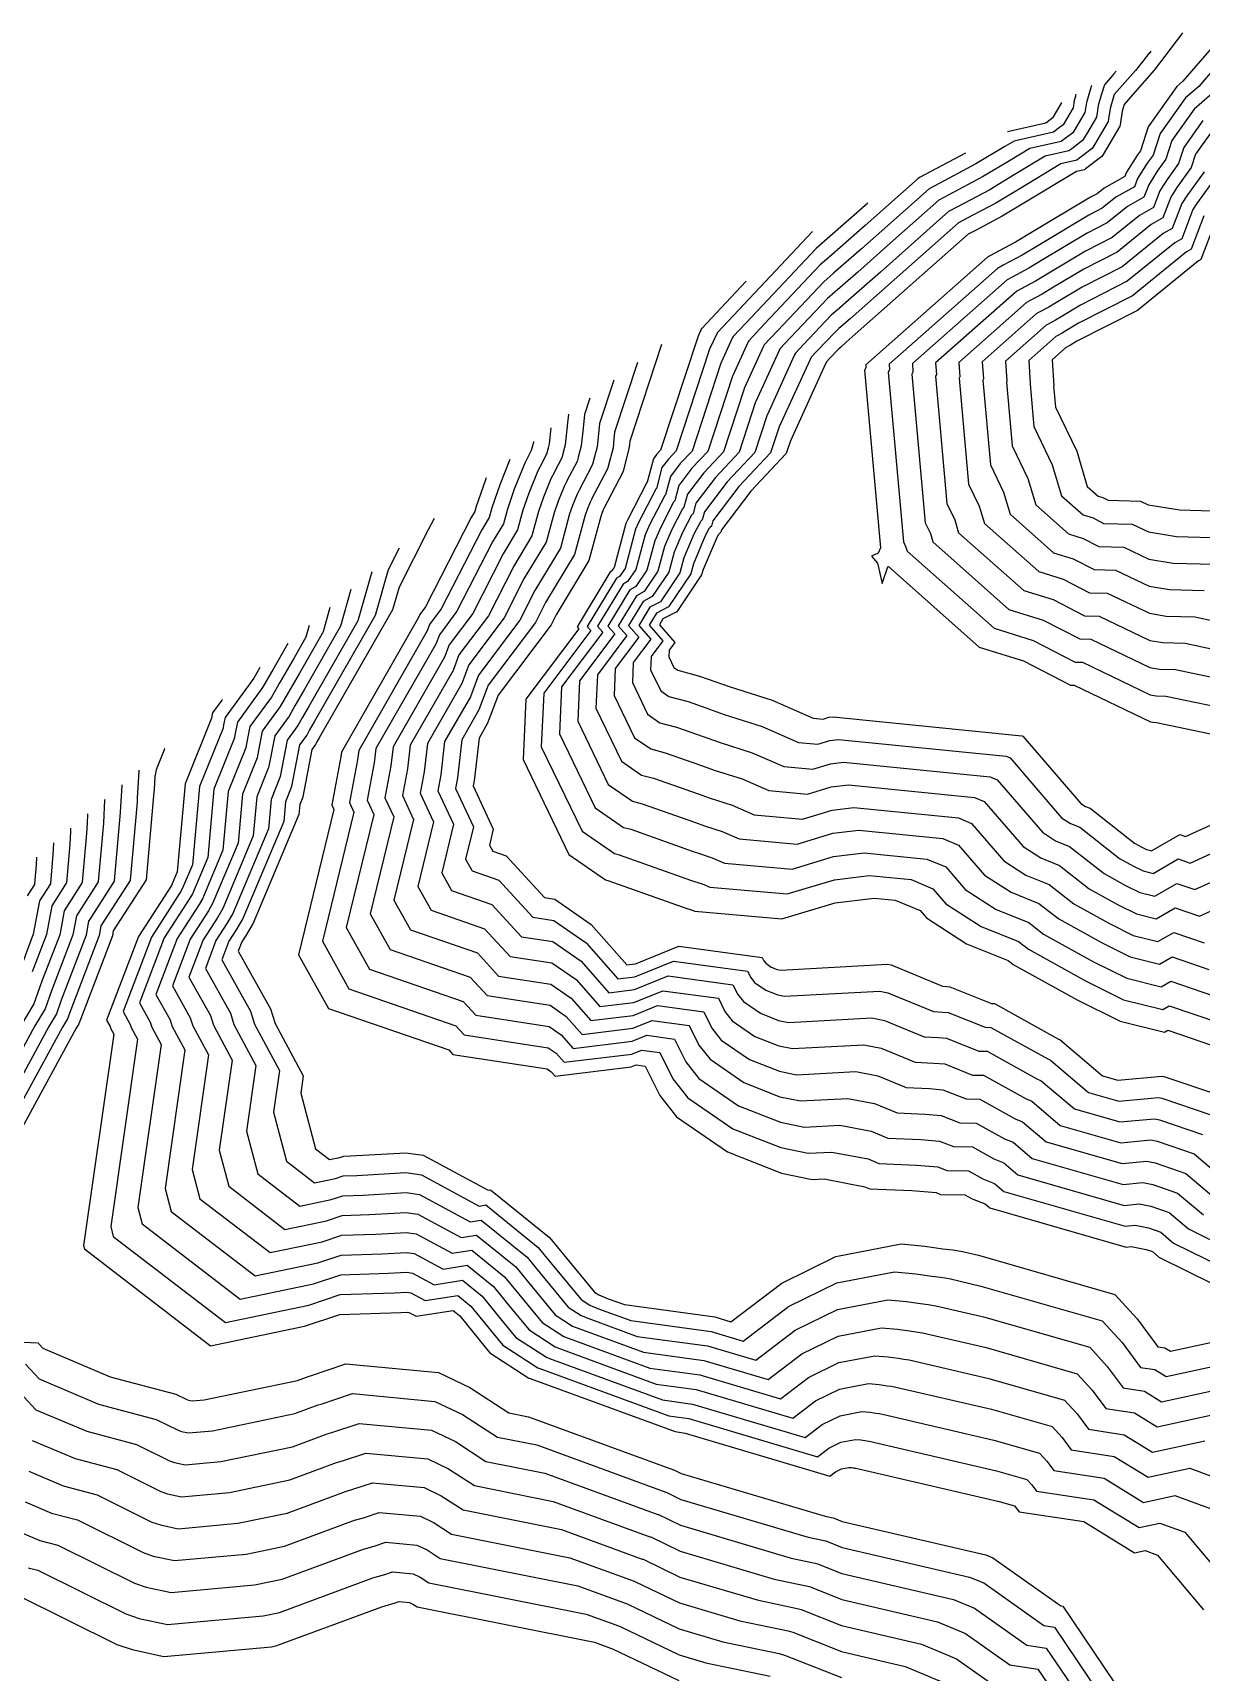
# Model space of a CAD drawing. Header units: millimetres. Extents: x 1157528 to 1158127, y 1280646 to 1281429.
# Drawn here: x 1157924.3 to 1157977.8, y 1281276.3 to 1281351.4 of the extents above; entities that cross this region are included whole.
import ezdxf

# ---------------------------------------------------------------- set-up
doc = ezdxf.new("R2010")
doc.units = ezdxf.units.MM
doc.layers.add('OCTUBRE', color=31, linetype='Continuous')

msp = doc.modelspace()

# ---------------------------------------------------------------- linework, layer by layer
at = {"layer": 'OCTUBRE', "flags": 128}
for points, elevation in [([(1157976.974, 1281351.364), (1157976.966, 1281351.354), (1157976.937, 1281351.316), (1157975.667, 1281349.659), (1157974.774, 1281348.639), (1157974.29, 1281348.086), (1157974.244, 1281347.928), (1157974.197, 1281347.769), (1157974.105, 1281347.149), (1157974.096, 1281347.085), (1157973.325, 1281345.788), (1157973.273, 1281345.701), (1157972.515, 1281345.126), (1157972.471, 1281345.093), (1157972.11, 1281345.011), (1157969.689, 1281343.557), (1157968.71, 1281342.97), (1157967.506, 1281342.328), (1157967.143, 1281342.134), (1157961.969, 1281337.553), (1157961.565, 1281337.195), (1157961.308, 1281336.971), (1157961.219, 1281336.892), (1157960.797, 1281336.445), (1157960.675, 1281336.315), (1157960.613, 1281336.204), (1157960.613, 1281336.203), (1157959.006, 1281332.681), (1157959.004, 1281332.676), (1157958.815, 1281332.1), (1157957.187, 1281330.374), (1157955.842, 1281328.605), (1157955.81, 1281328.486), (1157955.746, 1281328.418), (1157955.722, 1281328.393), (1157955.698, 1281328.368), (1157955.599, 1281328.177), (1157955.005, 1281326.783), (1157954.939, 1281326.539), (1157953.797, 1281324.849), (1157953.168, 1281324.516), (1157953.002, 1281324.24), (1157953.716, 1281323.44), (1157953.447, 1281323.081), (1157953.433, 1281322.773), (1157953.666, 1281322.29), (1157953.852, 1281322.162), (1157954.843, 1281321.9), (1157955.238, 1281321.76), (1157956.204, 1281321.42), (1157958.166, 1281320.794), (1157960.054, 1281319.968), (1157960.497, 1281319.93), (1157960.768, 1281320.011), (1157960.967, 1281320.036), (1157969.605, 1281319.164), (1157969.65, 1281319.146), (1157972.311, 1281316.061), (1157972.514, 1281315.929), (1157972.727, 1281315.844), (1157974.766, 1281314.243), (1157975.093, 1281314.062), (1157975.31, 1281313.954), (1157975.536, 1281313.899), (1157976.837, 1281314.643), (1157977.1, 1281314.553), (1157978.409, 1281315.142)], 270.5), ([(1157975.51, 1281350.521), (1157975.433, 1281350.42), (1157975.425, 1281350.41), (1157975.061, 1281349.935), (1157974.805, 1281349.642), (1157973.837, 1281348.536), (1157973.744, 1281348.219), (1157973.651, 1281347.902), (1157973.58, 1281347.426), (1157973.561, 1281347.294), (1157972.944, 1281346.258), (1157972.829, 1281346.064), (1157972.204, 1281345.589), (1157972.116, 1281345.523), (1157971.395, 1281345.36), (1157969.474, 1281344.207), (1157968.406, 1281343.566), (1157967.093, 1281342.866), (1157966.697, 1281342.654), (1157962.546, 1281338.979), (1157961.738, 1281338.264), (1157961.226, 1281337.815), (1157961.047, 1281337.659), (1157960.202, 1281336.763), (1157959.958, 1281336.504), (1157959.903, 1281336.405), (1157959.903, 1281336.405), (1157958.478, 1281333.279), (1157958.473, 1281333.27), (1157958.096, 1281332.118), (1157956.649, 1281330.583), (1157955.453, 1281329.011), (1157955.39, 1281328.773), (1157955.333, 1281328.713), (1157955.311, 1281328.69), (1157955.29, 1281328.668), (1157955.091, 1281328.285), (1157954.563, 1281327.047), (1157954.437, 1281326.58), (1157953.423, 1281325.078), (1157952.864, 1281324.782), (1157952.531, 1281324.23), (1157953.166, 1281323.518), (1157952.626, 1281322.801), (1157952.599, 1281322.186), (1157953.066, 1281321.219), (1157953.436, 1281320.962), (1157954.318, 1281320.73), (1157955.123, 1281320.445), (1157955.976, 1281320.145), (1157957.709, 1281319.591), (1157959.376, 1281318.863), (1157960.262, 1281318.785), (1157960.804, 1281318.949), (1157961.202, 1281318.998), (1157968.88, 1281318.223), (1157969.062, 1281318.148), (1157971.427, 1281315.405), (1157971.833, 1281315.142), (1157972.259, 1281314.972), (1157974.072, 1281313.549), (1157974.724, 1281313.187), (1157975.16, 1281312.971), (1157975.612, 1281312.86), (1157976.768, 1281313.522), (1157977.315, 1281313.335), (1157978.479, 1281313.858)], 271), ([(1157978.467, 1281350.878), (1157976.979, 1281349.144), (1157976.707, 1281348.906), (1157975.39, 1281347.058), (1157975.031, 1281345.952), (1157974.899, 1281345.769), (1157974.4, 1281344.977), (1157974.328, 1281344.786), (1157973.367, 1281344.246), (1157973.056, 1281343.993), (1157972.748, 1281343.837), (1157970.118, 1281342.258), (1157969.317, 1281341.778), (1157968.333, 1281341.252), (1157968.036, 1281341.094), (1157962.457, 1281336.155), (1157962.466, 1281336.023), (1157962.404, 1281335.911), (1157963.132, 1281327.78), (1157963.018, 1281327.531), (1157962.723, 1281327.396), (1157962.995, 1281327.075), (1157963.2, 1281326.135), (1157963.461, 1281326.903), (1157963.492, 1281326.911), (1157967.655, 1281323.225), (1157969.673, 1281322.597), (1157971.831, 1281321.48), (1157971.996, 1281321.476), (1157975.499, 1281319.802), (1157975.598, 1281319.785), (1157975.766, 1281319.78), (1157979.422, 1281319.008)], 269.5), ([(1157979.027, 1281350.452), (1157977.705, 1281348.911), (1157977.104, 1281348.387), (1157975.933, 1281346.744), (1157975.615, 1281345.761), (1157975.35, 1281345.396), (1157974.907, 1281344.691), (1157974.761, 1281344.31), (1157973.907, 1281343.83), (1157973.286, 1281343.325), (1157972.671, 1281343.012), (1157970.333, 1281341.609), (1157969.621, 1281341.182), (1157968.746, 1281340.714), (1157968.482, 1281340.574), (1157963.523, 1281336.183), (1157963.541, 1281335.92), (1157963.486, 1281335.821), (1157964.182, 1281328.043), (1157964.296, 1281327.806), (1157964.353, 1281327.616), (1157968.335, 1281324.09), (1157970.129, 1281323.532), (1157972.047, 1281322.539), (1157972.376, 1281322.531), (1157975.486, 1281321.045), (1157975.753, 1281321.001), (1157976.204, 1281320.986), (1157979.445, 1281320.302)], 269), ([(1157973.929, 1281349.61), (1157973.803, 1281349.466), (1157973.751, 1281349.406), (1157973.383, 1281348.986), (1157973.244, 1281348.511), (1157973.104, 1281348.035), (1157973.055, 1281347.704), (1157973.025, 1281347.503), (1157972.564, 1281346.727), (1157972.385, 1281346.426), (1157971.893, 1281346.053), (1157971.762, 1281345.954), (1157970.679, 1281345.709), (1157969.259, 1281344.857), (1157968.103, 1281344.162), (1157966.68, 1281343.403), (1157966.251, 1281343.175), (1157963.124, 1281340.406), (1157961.912, 1281339.333), (1157961.143, 1281338.66), (1157960.874, 1281338.425), (1157959.608, 1281337.082), (1157959.242, 1281336.693), (1157959.194, 1281336.607), (1157959.194, 1281336.606), (1157957.949, 1281333.877), (1157957.943, 1281333.863), (1157957.376, 1281332.135), (1157956.11, 1281330.793), (1157955.063, 1281329.416), (1157954.969, 1281329.059), (1157954.92, 1281329.007), (1157954.901, 1281328.987), (1157954.882, 1281328.968), (1157954.584, 1281328.394), (1157954.122, 1281327.31), (1157953.936, 1281326.622), (1157953.048, 1281325.307), (1157952.559, 1281325.049), (1157952.059, 1281324.219), (1157952.615, 1281323.597), (1157951.806, 1281322.521), (1157951.765, 1281321.598), (1157952.465, 1281320.147), (1157953.021, 1281319.763), (1157953.792, 1281319.559), (1157955.007, 1281319.13), (1157955.747, 1281318.869), (1157957.251, 1281318.389), (1157958.698, 1281317.757), (1157960.027, 1281317.64), (1157960.841, 1281317.886), (1157961.436, 1281317.96), (1157968.155, 1281317.282), (1157968.474, 1281317.149), (1157970.543, 1281314.75), (1157971.152, 1281314.355), (1157971.791, 1281314.1), (1157973.377, 1281312.855), (1157974.356, 1281312.313), (1157975.009, 1281311.988), (1157975.688, 1281311.822), (1157976.699, 1281312.401), (1157977.53, 1281312.117), (1157978.548, 1281312.575)], 271.5), ([(1157972.083, 1281348.546), (1157972.066, 1281348.489), (1157972.054, 1281348.448), (1157972.011, 1281348.302), (1157972.005, 1281348.258), (1157971.955, 1281347.922), (1157971.803, 1281347.666), (1157971.497, 1281347.152), (1157971.271, 1281346.98), (1157971.052, 1281346.815), (1157969.248, 1281346.407), (1157968.83, 1281346.156), (1157967.495, 1281345.355), (1157965.854, 1281344.479), (1157965.359, 1281344.215), (1157964.279, 1281343.259), (1157962.259, 1281341.471), (1157960.978, 1281340.35), (1157960.53, 1281339.958), (1157958.42, 1281337.719), (1157957.809, 1281337.071), (1157957.775, 1281337.01), (1157957.775, 1281337.009), (1157956.892, 1281335.073), (1157956.881, 1281335.049), (1157955.937, 1281332.17), (1157955.033, 1281331.211), (1157954.285, 1281330.228), (1157954.128, 1281329.633), (1157954.093, 1281329.596), (1157954.079, 1281329.582), (1157954.066, 1281329.567), (1157953.569, 1281328.611), (1157953.239, 1281327.837), (1157952.933, 1281326.705), (1157952.299, 1281325.766), (1157951.95, 1281325.581), (1157951.117, 1281324.199), (1157951.514, 1281323.755), (1157950.165, 1281321.961), (1157950.097, 1281320.423), (1157951.264, 1281318.005), (1157952.19, 1281317.364), (1157952.74, 1281317.219), (1157954.775, 1281316.501), (1157955.29, 1281316.319), (1157956.336, 1281315.985), (1157957.342, 1281315.545), (1157959.556, 1281315.352), (1157960.913, 1281315.761), (1157961.906, 1281315.884), (1157966.705, 1281315.4), (1157967.297, 1281315.153), (1157968.775, 1281313.44), (1157969.79, 1281312.782), (1157970.854, 1281312.356), (1157971.988, 1281311.467), (1157973.619, 1281310.563), (1157974.708, 1281310.021), (1157975.839, 1281309.745), (1157976.561, 1281310.159), (1157977.96, 1281309.682)], 272.5), ([(1157972.788, 1281348.952), (1157972.744, 1281348.802), (1157972.558, 1281348.168), (1157972.53, 1281347.981), (1157972.49, 1281347.713), (1157972.183, 1281347.197), (1157971.941, 1281346.789), (1157971.582, 1281346.517), (1157971.407, 1281346.384), (1157969.963, 1281346.058), (1157969.044, 1281345.506), (1157967.799, 1281344.759), (1157966.267, 1281343.941), (1157965.805, 1281343.695), (1157963.702, 1281341.833), (1157962.086, 1281340.402), (1157961.06, 1281339.505), (1157960.702, 1281339.192), (1157959.014, 1281337.4), (1157958.525, 1281336.882), (1157958.484, 1281336.808), (1157958.484, 1281336.808), (1157957.42, 1281334.475), (1157957.412, 1281334.456), (1157956.657, 1281332.153), (1157955.571, 1281331.002), (1157954.674, 1281329.822), (1157954.549, 1281329.346), (1157954.506, 1281329.301), (1157954.49, 1281329.284), (1157954.474, 1281329.268), (1157954.076, 1281328.502), (1157953.68, 1281327.574), (1157953.435, 1281326.663), (1157952.674, 1281325.537), (1157952.255, 1281325.315), (1157951.588, 1281324.209), (1157952.065, 1281323.676), (1157950.985, 1281322.241), (1157950.931, 1281321.01), (1157951.865, 1281319.076), (1157952.605, 1281318.564), (1157953.266, 1281318.389), (1157954.891, 1281317.815), (1157955.519, 1281317.594), (1157956.793, 1281317.187), (1157958.02, 1281316.651), (1157959.792, 1281316.496), (1157960.877, 1281316.823), (1157961.671, 1281316.922), (1157967.43, 1281316.341), (1157967.885, 1281316.151), (1157969.659, 1281314.095), (1157970.471, 1281313.568), (1157971.323, 1281313.228), (1157972.682, 1281312.161), (1157973.987, 1281311.438), (1157974.859, 1281311.004), (1157975.763, 1281310.784), (1157976.63, 1281311.28), (1157977.745, 1281310.899), (1157978.618, 1281311.292)], 272), ([(1157978.43, 1281348.678), (1157977.501, 1281347.867), (1157976.477, 1281346.43), (1157976.198, 1281345.57), (1157975.801, 1281345.022), (1157975.413, 1281344.406), (1157975.195, 1281343.834), (1157974.448, 1281343.414), (1157973.516, 1281342.656), (1157972.593, 1281342.187), (1157970.548, 1281340.959), (1157969.925, 1281340.585), (1157969.159, 1281340.177), (1157968.928, 1281340.053), (1157964.589, 1281336.212), (1157964.616, 1281335.817), (1157964.568, 1281335.73), (1157965.177, 1281328.924), (1157965.413, 1281328.434), (1157965.53, 1281328.041), (1157969.015, 1281324.955), (1157970.584, 1281324.467), (1157972.263, 1281323.598), (1157972.757, 1281323.586), (1157975.473, 1281322.288), (1157975.908, 1281322.216), (1157976.643, 1281322.193), (1157979.468, 1281321.597)], 268.5), ([(1157968.944, 1281346.849), (1157970.697, 1281347.245), (1157970.96, 1281347.444), (1157971.054, 1281347.515), (1157971.411, 1281348.117), (1157971.419, 1281348.131), (1157971.425, 1281348.167)], 273), ([(1157977.898, 1281347.348), (1157977.02, 1281346.116), (1157976.782, 1281345.379), (1157976.252, 1281344.649), (1157975.92, 1281344.12), (1157975.629, 1281343.358), (1157974.988, 1281342.998), (1157973.746, 1281341.988), (1157972.516, 1281341.362), (1157970.762, 1281340.31), (1157970.229, 1281339.989), (1157969.572, 1281339.639), (1157969.374, 1281339.533), (1157965.655, 1281336.24), (1157965.691, 1281335.714), (1157965.65, 1281335.64), (1157966.172, 1281329.806), (1157966.53, 1281329.061), (1157966.708, 1281328.465), (1157969.695, 1281325.82), (1157971.04, 1281325.402), (1157972.479, 1281324.657), (1157973.138, 1281324.642), (1157975.46, 1281323.531), (1157976.063, 1281323.432), (1157977.081, 1281323.399), (1157979.491, 1281322.891)], 268), ([(1157978.296, 1281346.829), (1157977.564, 1281345.802), (1157977.365, 1281345.188), (1157976.703, 1281344.275), (1157976.426, 1281343.835), (1157976.062, 1281342.882), (1157975.529, 1281342.582), (1157973.975, 1281341.319), (1157972.438, 1281340.537), (1157970.977, 1281339.66), (1157970.532, 1281339.393), (1157969.985, 1281339.101), (1157969.82, 1281339.013), (1157966.721, 1281336.269), (1157966.766, 1281335.611), (1157966.732, 1281335.549), (1157967.167, 1281330.688), (1157967.647, 1281329.689), (1157967.886, 1281328.889), (1157970.375, 1281326.685), (1157971.496, 1281326.336), (1157972.695, 1281325.715), (1157973.519, 1281325.697), (1157975.448, 1281324.775), (1157976.218, 1281324.647), (1157977.519, 1281324.606), (1157979.514, 1281324.185)], 267.5), ([(1157967.016, 1281345.858), (1157965.441, 1281345.017), (1157964.913, 1281344.735), (1157964.857, 1281344.686), (1157962.433, 1281342.54), (1157960.895, 1281341.194), (1157960.358, 1281340.724), (1157957.825, 1281338.037), (1157957.093, 1281337.26), (1157957.066, 1281337.211), (1157957.065, 1281337.21), (1157956.363, 1281335.671), (1157956.35, 1281335.643), (1157955.217, 1281332.187), (1157954.494, 1281331.42), (1157953.896, 1281330.634), (1157953.707, 1281329.92), (1157953.679, 1281329.89), (1157953.668, 1281329.879), (1157953.657, 1281329.867), (1157953.062, 1281328.72), (1157952.798, 1281328.1), (1157952.432, 1281326.746), (1157951.925, 1281325.995), (1157951.645, 1281325.847), (1157950.646, 1281324.189), (1157950.963, 1281323.833), (1157949.345, 1281321.681), (1157949.263, 1281319.835), (1157950.663, 1281316.934), (1157951.774, 1281316.165), (1157952.215, 1281316.049), (1157954.66, 1281315.186), (1157955.062, 1281315.044), (1157955.878, 1281314.783), (1157956.664, 1281314.44), (1157959.321, 1281314.207), (1157960.949, 1281314.698), (1157962.141, 1281314.847), (1157965.98, 1281314.459), (1157966.709, 1281314.155), (1157967.892, 1281312.784), (1157969.11, 1281311.995), (1157970.386, 1281311.484), (1157971.293, 1281310.772), (1157973.251, 1281309.688), (1157974.558, 1281309.038), (1157975.914, 1281308.707), (1157976.492, 1281309.038), (1157978.174, 1281308.464)], 273), ([(1157977.948, 1281344.996), (1157977.154, 1281343.902), (1157976.932, 1281343.55), (1157976.496, 1281342.406), (1157976.069, 1281342.166), (1157974.205, 1281340.651), (1157972.361, 1281339.712), (1157971.192, 1281339.01), (1157970.836, 1281338.797), (1157970.398, 1281338.563), (1157970.266, 1281338.493), (1157967.787, 1281336.298), (1157967.842, 1281335.508), (1157967.814, 1281335.458), (1157968.162, 1281331.569), (1157968.764, 1281330.316), (1157969.064, 1281329.313), (1157971.055, 1281327.55), (1157971.952, 1281327.271), (1157972.911, 1281326.774), (1157973.899, 1281326.752), (1157975.435, 1281326.018), (1157976.373, 1281325.863), (1157977.958, 1281325.812)], 267), ([(1157978.532, 1281344.805), (1157977.605, 1281343.529), (1157977.439, 1281343.264), (1157976.93, 1281341.93), (1157976.61, 1281341.75), (1157974.435, 1281339.982), (1157972.283, 1281338.887), (1157971.407, 1281338.361), (1157971.14, 1281338.201), (1157970.812, 1281338.025), (1157970.713, 1281337.973), (1157968.853, 1281336.326), (1157968.917, 1281335.405), (1157968.896, 1281335.368), (1157969.157, 1281332.451), (1157969.881, 1281330.944), (1157970.242, 1281329.737), (1157971.735, 1281328.415), (1157972.408, 1281328.206), (1157973.127, 1281327.833), (1157974.28, 1281327.807), (1157975.422, 1281327.261), (1157976.528, 1281327.078), (1157978.396, 1281327.019)], 266.5), ([(1157962.556, 1281343.564), (1157960.812, 1281342.039), (1157960.186, 1281341.491), (1157957.231, 1281338.356), (1157956.376, 1281337.449), (1157956.356, 1281337.413), (1157956.356, 1281337.412), (1157955.835, 1281336.269), (1157955.819, 1281336.236), (1157954.498, 1281332.205), (1157953.955, 1281331.629), (1157953.507, 1281331.04), (1157953.287, 1281330.207), (1157953.265, 1281330.184), (1157953.257, 1281330.176), (1157953.249, 1281330.167), (1157952.554, 1281328.828), (1157952.356, 1281328.364), (1157951.931, 1281326.788), (1157951.55, 1281326.224), (1157951.341, 1281326.113), (1157950.175, 1281324.179), (1157950.413, 1281323.912), (1157948.524, 1281321.401), (1157948.429, 1281319.248), (1157950.063, 1281315.863), (1157951.359, 1281314.966), (1157951.689, 1281314.879), (1157954.544, 1281313.871), (1157954.833, 1281313.769), (1157955.42, 1281313.581), (1157955.986, 1281313.334), (1157959.086, 1281313.062), (1157960.985, 1281313.635), (1157962.376, 1281313.809), (1157965.255, 1281313.518), (1157966.121, 1281313.157), (1157967.008, 1281312.129), (1157968.429, 1281311.208), (1157969.918, 1281310.612), (1157970.598, 1281310.078), (1157972.882, 1281308.813), (1157974.407, 1281308.055), (1157975.989, 1281307.669), (1157976.423, 1281307.917), (1157978.389, 1281307.246)], 273.5), ([(1157960.013, 1281342.257), (1157956.637, 1281338.675), (1157955.66, 1281337.638), (1157955.647, 1281337.614), (1157955.646, 1281337.613), (1157955.306, 1281336.867), (1157955.289, 1281336.829), (1157953.778, 1281332.222), (1157953.416, 1281331.839), (1157953.117, 1281331.445), (1157952.866, 1281330.493), (1157952.852, 1281330.478), (1157952.847, 1281330.473), (1157952.841, 1281330.467), (1157952.047, 1281328.937), (1157951.915, 1281328.627), (1157951.43, 1281326.829), (1157951.176, 1281326.454), (1157951.036, 1281326.38), (1157949.703, 1281324.168), (1157949.862, 1281323.991), (1157947.704, 1281321.121), (1157947.595, 1281318.66), (1157949.462, 1281314.791), (1157950.943, 1281313.767), (1157951.163, 1281313.708), (1157954.428, 1281312.556), (1157954.604, 1281312.493), (1157954.963, 1281312.379), (1157955.307, 1281312.228), (1157958.851, 1281311.918), (1157961.022, 1281312.572), (1157962.61, 1281312.771), (1157964.53, 1281312.577), (1157965.532, 1281312.159), (1157966.124, 1281311.474), (1157967.748, 1281310.421), (1157969.45, 1281309.74), (1157969.903, 1281309.384), (1157972.514, 1281307.939), (1157974.256, 1281307.072), (1157976.065, 1281306.631), (1157976.354, 1281306.796), (1157978.604, 1281306.028)], 274), ([(1157977.945, 1281342.979), (1157977.364, 1281341.454), (1157977.15, 1281341.334), (1157974.665, 1281339.314), (1157972.206, 1281338.062), (1157971.621, 1281337.711), (1157971.444, 1281337.604), (1157971.225, 1281337.488), (1157971.159, 1281337.452), (1157969.919, 1281336.355), (1157969.992, 1281335.302), (1157969.978, 1281335.277), (1157970.152, 1281333.333), (1157970.998, 1281331.572), (1157971.419, 1281330.162), (1157972.415, 1281329.28), (1157972.863, 1281329.141), (1157973.343, 1281328.892), (1157974.661, 1281328.862), (1157975.409, 1281328.505), (1157976.683, 1281328.294), (1157978.835, 1281328.225)], 266), ([(1157978.452, 1281342.693), (1157977.797, 1281340.978), (1157977.691, 1281340.918), (1157974.895, 1281338.645), (1157972.129, 1281337.237), (1157971.836, 1281337.062), (1157971.747, 1281337.008), (1157971.638, 1281336.95), (1157971.605, 1281336.932), (1157970.985, 1281336.383), (1157971.067, 1281335.199), (1157971.06, 1281335.187), (1157971.147, 1281334.214), (1157972.115, 1281332.199), (1157972.597, 1281330.586), (1157973.095, 1281330.145), (1157973.319, 1281330.075), (1157973.559, 1281329.951), (1157975.041, 1281329.917), (1157975.396, 1281329.748), (1157976.838, 1281329.509), (1157979.273, 1281329.432)], 265.5), ([(1157956.98, 1281339.988), (1157956.043, 1281338.993), (1157954.943, 1281337.827), (1157954.937, 1281337.816), (1157954.937, 1281337.815), (1157954.777, 1281337.465), (1157954.758, 1281337.423), (1157953.059, 1281332.24), (1157952.878, 1281332.048), (1157952.728, 1281331.851), (1157952.446, 1281330.78), (1157952.438, 1281330.773), (1157952.436, 1281330.77), (1157952.433, 1281330.767), (1157951.539, 1281329.045), (1157951.473, 1281328.891), (1157950.928, 1281326.871), (1157950.801, 1281326.683), (1157950.732, 1281326.646), (1157949.232, 1281324.158), (1157949.312, 1281324.069), (1157946.883, 1281320.841), (1157946.761, 1281318.072), (1157948.862, 1281313.72), (1157950.528, 1281312.567), (1157950.638, 1281312.538), (1157954.312, 1281311.241), (1157954.376, 1281311.218), (1157954.505, 1281311.177), (1157954.629, 1281311.123), (1157958.616, 1281310.773), (1157961.058, 1281311.51), (1157962.845, 1281311.733), (1157963.805, 1281311.636), (1157964.944, 1281311.161), (1157965.24, 1281310.818), (1157967.067, 1281309.634), (1157968.982, 1281308.868), (1157969.209, 1281308.69), (1157972.145, 1281307.064), (1157974.106, 1281306.089), (1157976.14, 1281305.592), (1157976.285, 1281305.675), (1157978.819, 1281304.81)], 274.5), ([(1157953.096, 1281337.083), (1157951.647, 1281332.661), (1157951.63, 1281332.505), (1157951.609, 1281332.304), (1157951.34, 1281331.281), (1157951.339, 1281331.279), (1157951.327, 1281331.233), (1157950.466, 1281329.575), (1157950.465, 1281329.572), (1157950.433, 1281329.511), (1157950.364, 1281329.341), (1157950.319, 1281329.211), (1157949.774, 1281327.193), (1157948.275, 1281324.705), (1157948.043, 1281324.251), (1157945.615, 1281321.023), (1157945.136, 1281319.746), (1157944.744, 1281319.062), (1157944.52, 1281317.108), (1157944.473, 1281316.864), (1157945.398, 1281314.887), (1157945.218, 1281314.147), (1157945.37, 1281313.874), (1157945.982, 1281313.664), (1157947.737, 1281311.751), (1157948.217, 1281311.677), (1157949.882, 1281310.524), (1157951.516, 1281308.672), (1157951.903, 1281308.72), (1157953.895, 1281309.523), (1157957.712, 1281309.007), (1157957.786, 1281308.857), (1157957.871, 1281308.748), (1157958.13, 1281308.571), (1157958.405, 1281308.463), (1157958.561, 1281308.43), (1157963.458, 1281308.696), (1157963.622, 1281308.665), (1157965.969, 1281307.688), (1157966.184, 1281307.679), (1157966.307, 1281307.668), (1157968.221, 1281306.903), (1157968.346, 1281306.901), (1157971.282, 1281305.275), (1157971.348, 1281305.248), (1157973.3, 1281303.585), (1157973.995, 1281303.386), (1157976.038, 1281303.578), (1157976.114, 1281303.563), (1157978.65, 1281302.697)], 275.5), ([(1157952.004, 1281336.265), (1157950.954, 1281333.065), (1157950.922, 1281332.754), (1157950.88, 1281332.35), (1157950.654, 1281331.496), (1157950.653, 1281331.492), (1157950.628, 1281331.398), (1157949.901, 1281329.996), (1157949.897, 1281329.99), (1157949.834, 1281329.868), (1157949.697, 1281329.529), (1157949.606, 1281329.267), (1157949.122, 1281327.473), (1157947.789, 1281325.262), (1157947.325, 1281324.354), (1157945.166, 1281321.484), (1157944.741, 1281320.35), (1157943.956, 1281318.98), (1157943.757, 1281317.244), (1157943.663, 1281316.756), (1157944.486, 1281314.999), (1157944.125, 1281313.52), (1157944.429, 1281312.973), (1157945.654, 1281312.552), (1157947.213, 1281310.853), (1157948.172, 1281310.706), (1157949.653, 1281309.681), (1157951.105, 1281308.034), (1157951.88, 1281308.129), (1157953.65, 1281308.844), (1157957.043, 1281308.385), (1157957.191, 1281308.085), (1157957.361, 1281307.868), (1157957.878, 1281307.512), (1157958.429, 1281307.296), (1157958.741, 1281307.232), (1157963.094, 1281307.468), (1157963.47, 1281307.395), (1157965.553, 1281306.529), (1157965.983, 1281306.511), (1157966.228, 1281306.49), (1157967.929, 1281305.81), (1157968.178, 1281305.806), (1157970.788, 1281304.361), (1157970.92, 1281304.307), (1157972.655, 1281302.829), (1157974.044, 1281302.431), (1157975.86, 1281302.601), (1157976.013, 1281302.571), (1157978.267, 1281301.802)], 276), ([(1157950.911, 1281335.448), (1157950.262, 1281333.469), (1157950.213, 1281333.002), (1157950.15, 1281332.397), (1157949.969, 1281331.71), (1157949.967, 1281331.704), (1157949.93, 1281331.564), (1157949.335, 1281330.418), (1157949.33, 1281330.408), (1157949.235, 1281330.225), (1157949.029, 1281329.716), (1157948.892, 1281329.323), (1157948.469, 1281327.754), (1157947.303, 1281325.819), (1157946.607, 1281324.457), (1157944.718, 1281321.946), (1157944.346, 1281320.954), (1157943.169, 1281318.899), (1157942.995, 1281317.379), (1157942.854, 1281316.648), (1157943.573, 1281315.11), (1157943.033, 1281312.892), (1157943.489, 1281312.072), (1157945.325, 1281311.441), (1157946.689, 1281309.955), (1157948.127, 1281309.734), (1157949.423, 1281308.837), (1157950.694, 1281307.397), (1157951.856, 1281307.539), (1157953.405, 1281308.164), (1157956.374, 1281307.762), (1157956.597, 1281307.314), (1157956.851, 1281306.987), (1157957.627, 1281306.454), (1157958.453, 1281306.13), (1157958.921, 1281306.033), (1157962.73, 1281306.24), (1157963.318, 1281306.126), (1157965.136, 1281305.37), (1157965.781, 1281305.342), (1157966.149, 1281305.311), (1157967.636, 1281304.717), (1157968.009, 1281304.711), (1157970.293, 1281303.446), (1157970.491, 1281303.366), (1157972.009, 1281302.072), (1157974.093, 1281301.476), (1157975.682, 1281301.625), (1157975.911, 1281301.58), (1157977.883, 1281300.906)], 276.5), ([(1157949.818, 1281334.63), (1157949.57, 1281333.873), (1157949.505, 1281333.251), (1157949.42, 1281332.444), (1157949.283, 1281331.924), (1157949.281, 1281331.916), (1157949.232, 1281331.73), (1157948.769, 1281330.839), (1157948.763, 1281330.827), (1157948.636, 1281330.582), (1157948.361, 1281329.903), (1157948.179, 1281329.38), (1157947.816, 1281328.035), (1157946.817, 1281326.376), (1157945.889, 1281324.56), (1157944.27, 1281322.408), (1157943.951, 1281321.557), (1157942.382, 1281318.818), (1157942.232, 1281317.515), (1157942.044, 1281316.54), (1157942.661, 1281315.222), (1157941.941, 1281312.265), (1157942.549, 1281311.171), (1157944.997, 1281310.329), (1157946.165, 1281309.057), (1157948.083, 1281308.762), (1157949.194, 1281307.994), (1157950.283, 1281306.759), (1157951.832, 1281306.949), (1157953.16, 1281307.484), (1157955.705, 1281307.14), (1157956.002, 1281306.542), (1157956.341, 1281306.107), (1157957.376, 1281305.395), (1157958.477, 1281304.963), (1157959.101, 1281304.834), (1157962.365, 1281305.012), (1157963.166, 1281304.857), (1157964.72, 1281304.21), (1157965.579, 1281304.174), (1157966.07, 1281304.133), (1157967.344, 1281303.623), (1157967.841, 1281303.616), (1157969.799, 1281302.532), (1157970.063, 1281302.425), (1157971.364, 1281301.316), (1157974.142, 1281300.521), (1157975.504, 1281300.649), (1157975.809, 1281300.588), (1157977.5, 1281300.011), (1157979.274, 1281298.506)], 277), ([(1157948.037, 1281333.268), (1157947.961, 1281332.537), (1157947.912, 1281332.353), (1157947.909, 1281332.341), (1157947.835, 1281332.061), (1157947.638, 1281331.681), (1157947.628, 1281331.663), (1157947.438, 1281331.296), (1157947.026, 1281330.278), (1157946.753, 1281329.493), (1157946.511, 1281328.596), (1157945.844, 1281327.491), (1157944.452, 1281324.766), (1157943.373, 1281323.331), (1157943.16, 1281322.764), (1157940.807, 1281318.655), (1157940.708, 1281317.787), (1157940.426, 1281316.325), (1157940.837, 1281315.446), (1157939.756, 1281311.009), (1157940.668, 1281309.369), (1157944.341, 1281308.106), (1157945.116, 1281307.261), (1157947.994, 1281306.819), (1157948.734, 1281306.306), (1157949.46, 1281305.483), (1157951.785, 1281305.768), (1157952.67, 1281306.125), (1157954.366, 1281305.896), (1157954.812, 1281304.998), (1157955.322, 1281304.345), (1157956.873, 1281303.278), (1157958.524, 1281302.631), (1157959.46, 1281302.437), (1157961.637, 1281302.555), (1157962.862, 1281302.318), (1157963.887, 1281301.892), (1157965.176, 1281301.838), (1157965.913, 1281301.776), (1157966.759, 1281301.437), (1157967.505, 1281301.427), (1157968.81, 1281300.704), (1157969.205, 1281300.543), (1157970.073, 1281299.804), (1157974.24, 1281298.611), (1157975.148, 1281298.696), (1157975.606, 1281298.606), (1157976.733, 1281298.221), (1157977.916, 1281297.217)], 278), ([(1157948.837, 1281333.888), (1157948.796, 1281333.499), (1157948.691, 1281332.491), (1157948.598, 1281332.139), (1157948.595, 1281332.128), (1157948.533, 1281331.896), (1157948.204, 1281331.26), (1157948.196, 1281331.245), (1157948.037, 1281330.939), (1157947.694, 1281330.09), (1157947.466, 1281329.437), (1157947.164, 1281328.316), (1157946.33, 1281326.934), (1157945.171, 1281324.663), (1157943.822, 1281322.87), (1157943.556, 1281322.16), (1157941.594, 1281318.737), (1157941.47, 1281317.651), (1157941.235, 1281316.433), (1157941.749, 1281315.334), (1157940.848, 1281311.637), (1157941.608, 1281310.27), (1157944.669, 1281309.218), (1157945.641, 1281308.159), (1157948.039, 1281307.79), (1157948.964, 1281307.15), (1157949.871, 1281306.121), (1157951.809, 1281306.359), (1157952.915, 1281306.805), (1157955.035, 1281306.518), (1157955.407, 1281305.77), (1157955.832, 1281305.226), (1157957.125, 1281304.337), (1157958.501, 1281303.797), (1157959.281, 1281303.636), (1157962.001, 1281303.783), (1157963.014, 1281303.588), (1157964.303, 1281303.051), (1157965.377, 1281303.006), (1157965.992, 1281302.954), (1157967.051, 1281302.53), (1157967.673, 1281302.522), (1157969.305, 1281301.618), (1157969.634, 1281301.484), (1157970.718, 1281300.56), (1157974.191, 1281299.566), (1157975.326, 1281299.673), (1157975.708, 1281299.597), (1157977.117, 1281299.116), (1157978.595, 1281297.861)], 277.5), ([(1157947.238, 1281332.649), (1157947.231, 1281332.584), (1157947.227, 1281332.568), (1157947.223, 1281332.553), (1157947.137, 1281332.227), (1157947.072, 1281332.103), (1157947.061, 1281332.081), (1157946.839, 1281331.653), (1157946.358, 1281330.465), (1157946.04, 1281329.549), (1157945.858, 1281328.877), (1157945.358, 1281328.048), (1157943.734, 1281324.869), (1157942.925, 1281323.793), (1157942.765, 1281323.367), (1157940.02, 1281318.574), (1157939.945, 1281317.923), (1157939.616, 1281316.217), (1157939.925, 1281315.558), (1157938.664, 1281310.382), (1157939.728, 1281308.468), (1157944.013, 1281306.995), (1157944.592, 1281306.363), (1157947.95, 1281305.847), (1157948.505, 1281305.463), (1157949.049, 1281304.845), (1157951.761, 1281305.178), (1157952.425, 1281305.446), (1157953.697, 1281305.274), (1157954.217, 1281304.226), (1157954.812, 1281303.465), (1157956.622, 1281302.22), (1157958.548, 1281301.464), (1157959.64, 1281301.238), (1157961.273, 1281301.327), (1157962.71, 1281301.049), (1157963.47, 1281300.733), (1157964.974, 1281300.67), (1157965.834, 1281300.597), (1157966.466, 1281300.344), (1157967.337, 1281300.332), (1157968.316, 1281299.79), (1157968.777, 1281299.602), (1157969.427, 1281299.048), (1157974.289, 1281297.656), (1157974.97, 1281297.72), (1157975.504, 1281297.614), (1157976.35, 1281297.326), (1157977.236, 1281296.573), (1157979.138, 1281295.636)], 278.5), ([(1157946.161, 1281331.814), (1157945.69, 1281330.652), (1157945.326, 1281329.606), (1157945.205, 1281329.158), (1157944.872, 1281328.605), (1157943.016, 1281324.972), (1157942.477, 1281324.255), (1157942.37, 1281323.971), (1157939.233, 1281318.493), (1157939.183, 1281318.058), (1157938.807, 1281316.109), (1157939.012, 1281315.669), (1157937.572, 1281309.754), (1157938.787, 1281307.567), (1157943.684, 1281305.883), (1157944.068, 1281305.465), (1157947.905, 1281304.875), (1157948.275, 1281304.619), (1157948.638, 1281304.208), (1157951.737, 1281304.588), (1157952.18, 1281304.766), (1157953.028, 1281304.651), (1157953.623, 1281303.455), (1157954.302, 1281302.584), (1157956.371, 1281301.162), (1157958.572, 1281300.298), (1157959.82, 1281300.039), (1157960.908, 1281300.099), (1157962.559, 1281299.78), (1157963.054, 1281299.574), (1157964.772, 1281299.501), (1157965.755, 1281299.418), (1157966.174, 1281299.251), (1157967.168, 1281299.237), (1157967.821, 1281298.875), (1157968.348, 1281298.661), (1157968.782, 1281298.291), (1157974.338, 1281296.701), (1157974.792, 1281296.744), (1157975.402, 1281296.623), (1157975.966, 1281296.43), (1157976.557, 1281295.929), (1157978.757, 1281294.845)], 279), ([(1157945.077, 1281330.975), (1157945.023, 1281330.84), (1157944.613, 1281329.663), (1157944.553, 1281329.438), (1157944.386, 1281329.162), (1157942.298, 1281325.075), (1157942.028, 1281324.716), (1157941.975, 1281324.575), (1157938.445, 1281318.411), (1157938.42, 1281318.194), (1157937.997, 1281316.001), (1157938.1, 1281315.781), (1157936.479, 1281309.126), (1157937.847, 1281306.666), (1157943.356, 1281304.772), (1157943.544, 1281304.567), (1157947.86, 1281303.904), (1157948.046, 1281303.776), (1157948.227, 1281303.57), (1157951.714, 1281303.997), (1157951.935, 1281304.087), (1157952.359, 1281304.029), (1157953.028, 1281302.683), (1157953.792, 1281301.704), (1157956.119, 1281300.103), (1157958.596, 1281299.131), (1157960, 1281298.841), (1157960.544, 1281298.87), (1157962.407, 1281298.511), (1157962.637, 1281298.415), (1157964.571, 1281298.333), (1157965.676, 1281298.24), (1157965.881, 1281298.158), (1157967, 1281298.142), (1157967.326, 1281297.961), (1157967.92, 1281297.72), (1157968.137, 1281297.535), (1157974.387, 1281295.746), (1157974.614, 1281295.767), (1157975.301, 1281295.631), (1157975.583, 1281295.535), (1157975.878, 1281295.284), (1157978.376, 1281294.053)], 279.5), ([(1157942.686, 1281329.122), (1157942.417, 1281328.595), (1157941.078, 1281325.974), (1157940.784, 1281324.928), (1157937.426, 1281319.065), (1157937.32, 1281318.88), (1157937.255, 1281318.765), (1157937.09, 1281318.539), (1157936.67, 1281316.364), (1157936.667, 1281316.346), (1157936.532, 1281316.012), (1157936.492, 1281315.564), (1157934.394, 1281310.577), (1157934.046, 1281309.982), (1157933.879, 1281309.722), (1157933.716, 1281309.296), (1157935.191, 1281306.654), (1157935.403, 1281305.988), (1157936.689, 1281303.587), (1157936.576, 1281302.797), (1157937.252, 1281300.247), (1157937.893, 1281299.754), (1157938.371, 1281299.853), (1157938.55, 1281299.913), (1157938.862, 1281299.923), (1157941.388, 1281300.065), (1157942.187, 1281299.954), (1157945.154, 1281298.346), (1157945.262, 1281298.363), (1157947.973, 1281296.176), (1157948.102, 1281296.016), (1157950.025, 1281293.686), (1157950.224, 1281293.557), (1157950.663, 1281293.381), (1157951.401, 1281293.11), (1157955.541, 1281292.543), (1157956.278, 1281292.325), (1157958.605, 1281294.098), (1157961.091, 1281295.317), (1157964.07, 1281295.886), (1157965.164, 1281295.789), (1157965.992, 1281295.671), (1157966.44, 1281295.611), (1157966.88, 1281295.538), (1157967.611, 1281295.369), (1157973.861, 1281293.579), (1157974.889, 1281292.452), (1157975.825, 1281291.18), (1157976.154, 1281291.13), (1157976.412, 1281290.971), (1157980.721, 1281291.903)], 280.5), ([(1157941.082, 1281327.759), (1157940.576, 1281326.77), (1157939.989, 1281324.678), (1157937.195, 1281319.8), (1157936.983, 1281319.43), (1157936.851, 1281319.199), (1157936.521, 1281318.749), (1157936.152, 1281316.835), (1157936.145, 1281316.799), (1157935.875, 1281316.131), (1157935.796, 1281315.235), (1157933.931, 1281310.802), (1157933.622, 1281310.273), (1157933.287, 1281309.752), (1157932.962, 1281308.901), (1157934.273, 1281306.552), (1157934.461, 1281305.96), (1157935.605, 1281303.826), (1157935.333, 1281301.924), (1157935.929, 1281299.673), (1157937.213, 1281298.688), (1157938.169, 1281298.887), (1157938.527, 1281299.006), (1157939.15, 1281299.026), (1157941.395, 1281299.153), (1157942.106, 1281299.053), (1157944.743, 1281297.625), (1157945.049, 1281297.673), (1157947.459, 1281295.728), (1157947.718, 1281295.41), (1157949.426, 1281293.339), (1157949.825, 1281293.08), (1157950.215, 1281292.923), (1157951.692, 1281292.383), (1157955.372, 1281291.879), (1157956.845, 1281291.441), (1157958.914, 1281293.018), (1157961.124, 1281294.101), (1157963.772, 1281294.607), (1157964.744, 1281294.521), (1157965.48, 1281294.415), (1157965.878, 1281294.362), (1157966.269, 1281294.298), (1157967.73, 1281293.958), (1157973.286, 1281292.368), (1157974.2, 1281291.366), (1157975.032, 1281290.235), (1157975.689, 1281290.135), (1157976.207, 1281289.817), (1157980.036, 1281290.646)], 281), ([(1157939.826, 1281326.681), (1157939.193, 1281324.428), (1157936.963, 1281320.535), (1157936.645, 1281319.98), (1157936.448, 1281319.634), (1157935.953, 1281318.958), (1157935.635, 1281317.306), (1157935.624, 1281317.252), (1157935.218, 1281316.25), (1157935.1, 1281314.905), (1157933.468, 1281311.027), (1157933.197, 1281310.564), (1157932.696, 1281309.783), (1157932.208, 1281308.506), (1157933.356, 1281306.451), (1157933.52, 1281305.933), (1157934.521, 1281304.065), (1157934.09, 1281301.05), (1157934.607, 1281299.1), (1157936.532, 1281297.622), (1157937.966, 1281297.92), (1157938.504, 1281298.099), (1157939.438, 1281298.129), (1157941.403, 1281298.24), (1157942.024, 1281298.153), (1157944.332, 1281296.903), (1157944.836, 1281296.983), (1157946.944, 1281295.281), (1157947.333, 1281294.803), (1157948.828, 1281292.991), (1157949.425, 1281292.603), (1157949.767, 1281292.466), (1157951.982, 1281291.655), (1157955.202, 1281291.214), (1157957.413, 1281290.558), (1157959.223, 1281291.937), (1157961.156, 1281292.885), (1157963.473, 1281293.327), (1157964.324, 1281293.252), (1157964.968, 1281293.16), (1157965.316, 1281293.114), (1157965.659, 1281293.057), (1157967.85, 1281292.548), (1157972.711, 1281291.156), (1157973.511, 1281290.279), (1157974.239, 1281289.29), (1157975.225, 1281289.141), (1157976.001, 1281288.663), (1157979.352, 1281289.388)], 281.5), ([(1157938.87, 1281325.861), (1157938.397, 1281324.178), (1157936.732, 1281321.27), (1157936.308, 1281320.53), (1157936.044, 1281320.069), (1157935.385, 1281319.167), (1157935.117, 1281317.777), (1157935.103, 1281317.705), (1157934.562, 1281316.369), (1157934.404, 1281314.576), (1157933.005, 1281311.252), (1157932.773, 1281310.855), (1157932.104, 1281309.813), (1157931.454, 1281308.111), (1157932.438, 1281306.349), (1157932.579, 1281305.905), (1157933.436, 1281304.305), (1157932.847, 1281300.177), (1157933.284, 1281298.527), (1157935.851, 1281296.556), (1157937.763, 1281296.954), (1157938.48, 1281297.192), (1157939.726, 1281297.232), (1157941.41, 1281297.327), (1157941.943, 1281297.253), (1157943.921, 1281296.181), (1157944.623, 1281296.292), (1157946.43, 1281294.834), (1157946.948, 1281294.197), (1157948.23, 1281292.644), (1157949.026, 1281292.126), (1157949.319, 1281292.008), (1157952.272, 1281290.928), (1157955.032, 1281290.55), (1157957.98, 1281289.674), (1157959.531, 1281290.857), (1157961.189, 1281291.669), (1157963.175, 1281292.048), (1157963.904, 1281291.984), (1157964.456, 1281291.905), (1157964.754, 1281291.865), (1157965.048, 1281291.817), (1157967.969, 1281291.137), (1157972.136, 1281289.944), (1157972.822, 1281289.193), (1157973.446, 1281288.345), (1157974.76, 1281288.146), (1157975.796, 1281287.509), (1157978.668, 1281288.131)], 282), ([(1157937.914, 1281325.04), (1157937.602, 1281323.927), (1157936.5, 1281322.005), (1157935.97, 1281321.08), (1157935.64, 1281320.504), (1157934.816, 1281319.377), (1157934.599, 1281318.248), (1157934.582, 1281318.158), (1157933.906, 1281316.488), (1157933.708, 1281314.247), (1157932.542, 1281311.477), (1157932.349, 1281311.146), (1157931.513, 1281309.844), (1157930.701, 1281307.715), (1157931.52, 1281306.248), (1157931.637, 1281305.877), (1157932.352, 1281304.544), (1157931.604, 1281299.304), (1157931.962, 1281297.953), (1157935.171, 1281295.489), (1157937.56, 1281295.987), (1157938.457, 1281296.285), (1157940.013, 1281296.336), (1157941.417, 1281296.415), (1157941.861, 1281296.353), (1157943.509, 1281295.46), (1157944.41, 1281295.602), (1157945.916, 1281294.387), (1157946.563, 1281293.59), (1157947.631, 1281292.296), (1157948.627, 1281291.649), (1157948.871, 1281291.551), (1157952.562, 1281290.2), (1157954.863, 1281289.885), (1157958.547, 1281288.79), (1157959.84, 1281289.776), (1157961.221, 1281290.453), (1157962.876, 1281290.769), (1157963.484, 1281290.715), (1157963.944, 1281290.65), (1157964.192, 1281290.616), (1157964.437, 1281290.576), (1157968.089, 1281289.727), (1157971.562, 1281288.732), (1157972.132, 1281288.106), (1157972.653, 1281287.4), (1157974.296, 1281287.151), (1157975.59, 1281286.355), (1157977.984, 1281286.873)], 282.5), ([(1157936.958, 1281324.22), (1157936.806, 1281323.677), (1157936.269, 1281322.74), (1157935.633, 1281321.629), (1157935.237, 1281320.938), (1157934.248, 1281319.586), (1157934.081, 1281318.719), (1157934.06, 1281318.611), (1157933.249, 1281316.607), (1157933.012, 1281313.918), (1157932.08, 1281311.701), (1157931.925, 1281311.437), (1157930.922, 1281309.875), (1157929.947, 1281307.32), (1157930.602, 1281306.146), (1157930.696, 1281305.85), (1157931.268, 1281304.783), (1157930.361, 1281298.43), (1157930.639, 1281297.38), (1157934.49, 1281294.423), (1157937.358, 1281295.02), (1157938.433, 1281295.379), (1157940.301, 1281295.439), (1157941.424, 1281295.502), (1157941.779, 1281295.452), (1157943.098, 1281294.738), (1157944.197, 1281294.912), (1157945.402, 1281293.939), (1157946.179, 1281292.984), (1157947.033, 1281291.948), (1157948.228, 1281291.172), (1157948.423, 1281291.094), (1157952.853, 1281289.472), (1157954.693, 1281289.22), (1157959.114, 1281287.907), (1157960.148, 1281288.695), (1157961.253, 1281289.237), (1157962.577, 1281289.49), (1157963.063, 1281289.447), (1157963.431, 1281289.394), (1157963.63, 1281289.368), (1157963.826, 1281289.335), (1157968.209, 1281288.316), (1157970.987, 1281287.521), (1157971.443, 1281287.02), (1157971.859, 1281286.454), (1157973.831, 1281286.156), (1157975.384, 1281285.201), (1157977.299, 1281285.615), (1157979.564, 1281284.781)], 283), ([(1157935.986, 1281323.386), (1157935.295, 1281322.179), (1157934.833, 1281321.373), (1157933.68, 1281319.795), (1157933.563, 1281319.19), (1157933.539, 1281319.064), (1157932.593, 1281316.726), (1157932.316, 1281313.589), (1157931.617, 1281311.926), (1157931.501, 1281311.728), (1157930.33, 1281309.905), (1157929.193, 1281306.925), (1157929.684, 1281306.045), (1157929.755, 1281305.823), (1157930.184, 1281305.022), (1157929.118, 1281297.557), (1157929.317, 1281296.807), (1157933.809, 1281293.357), (1157937.155, 1281294.054), (1157938.41, 1281294.472), (1157940.589, 1281294.542), (1157941.431, 1281294.589), (1157941.698, 1281294.552), (1157942.687, 1281294.016), (1157943.984, 1281294.221), (1157944.888, 1281293.492), (1157945.794, 1281292.377), (1157946.435, 1281291.601), (1157947.829, 1281290.695), (1157947.975, 1281290.636), (1157953.143, 1281288.745), (1157954.523, 1281288.556), (1157959.681, 1281287.023), (1157960.457, 1281287.615), (1157961.286, 1281288.021), (1157962.279, 1281288.211), (1157962.643, 1281288.178), (1157962.919, 1281288.139), (1157963.069, 1281288.119), (1157963.215, 1281288.095), (1157968.328, 1281286.906), (1157970.412, 1281286.309), (1157970.754, 1281285.933), (1157971.066, 1281285.509), (1157973.367, 1281285.161), (1157975.179, 1281284.047), (1157976.615, 1281284.358), (1157978.314, 1281283.732)], 283.5), ([(1157934.703, 1281322.285), (1157934.43, 1281321.808), (1157933.112, 1281320.004), (1157933.045, 1281319.661), (1157933.018, 1281319.517), (1157931.936, 1281316.845), (1157931.62, 1281313.259), (1157931.154, 1281312.151), (1157931.076, 1281312.019), (1157929.739, 1281309.936), (1157928.439, 1281306.53), (1157928.767, 1281305.943), (1157928.814, 1281305.795), (1157929.099, 1281305.262), (1157927.875, 1281296.684), (1157927.994, 1281296.233), (1157933.128, 1281292.291), (1157936.952, 1281293.087), (1157938.386, 1281293.565), (1157940.877, 1281293.645), (1157941.439, 1281293.676), (1157941.616, 1281293.652), (1157942.276, 1281293.294), (1157943.771, 1281293.531), (1157944.373, 1281293.045), (1157945.409, 1281291.771), (1157945.837, 1281291.253), (1157947.429, 1281290.218), (1157947.527, 1281290.179), (1157953.433, 1281288.017), (1157954.353, 1281287.891), (1157960.249, 1281286.14), (1157960.766, 1281286.534), (1157961.318, 1281286.805), (1157961.98, 1281286.931), (1157962.223, 1281286.91), (1157962.407, 1281286.884), (1157962.507, 1281286.87), (1157962.605, 1281286.854), (1157968.448, 1281285.495), (1157969.837, 1281285.097), (1157970.065, 1281284.847), (1157970.273, 1281284.564), (1157972.902, 1281284.167), (1157974.973, 1281282.893), (1157975.931, 1281283.1), (1157977.063, 1281282.683), (1157978.933, 1281280.468)], 284), ([(1157932.994, 1281320.831), (1157932.97, 1281320.797), (1157932.543, 1281320.214), (1157932.528, 1281320.132), (1157932.496, 1281319.97), (1157931.279, 1281316.964), (1157930.924, 1281312.93), (1157930.691, 1281312.376), (1157930.652, 1281312.31), (1157929.147, 1281309.966), (1157927.685, 1281306.135), (1157927.849, 1281305.842), (1157927.872, 1281305.768), (1157928.015, 1281305.501), (1157926.632, 1281295.81), (1157926.672, 1281295.66), (1157932.448, 1281291.225), (1157936.75, 1281292.121), (1157938.363, 1281292.658), (1157941.165, 1281292.748), (1157941.446, 1281292.764), (1157941.535, 1281292.751), (1157941.864, 1281292.573), (1157943.558, 1281292.84), (1157943.859, 1281292.597), (1157945.025, 1281291.164), (1157945.238, 1281290.906), (1157947.03, 1281289.741), (1157947.079, 1281289.721), (1157953.724, 1281287.29), (1157954.184, 1281287.227), (1157960.816, 1281285.256), (1157961.074, 1281285.454), (1157961.351, 1281285.589), (1157961.682, 1281285.652), (1157961.803, 1281285.641), (1157961.895, 1281285.628), (1157961.945, 1281285.622), (1157961.994, 1281285.614), (1157968.567, 1281284.085), (1157969.262, 1281283.886), (1157969.376, 1281283.76), (1157969.48, 1281283.619), (1157972.438, 1281283.172), (1157974.768, 1281281.739), (1157975.246, 1281281.843), (1157975.813, 1281281.634), (1157977.923, 1281279.134)], 284.5), ([(1157930.347, 1281318.584), (1157930.34, 1281318.567), (1157930.324, 1281318.526), (1157929.951, 1281317.605), (1157929.89, 1281317.304), (1157929.857, 1281316.699), (1157929.852, 1281316.604), (1157929.497, 1281312.573), (1157929.497, 1281312.57), (1157927.992, 1281310.227), (1157927.992, 1281310.226), (1157927.952, 1281310.008), (1157926.49, 1281306.176), (1157926.416, 1281305.969), (1157926.299, 1281305.775), (1157923.333, 1281300.328)], 285.5), ([(1157929.168, 1281317.584), (1157929.156, 1281317.524), (1157929.092, 1281316.315), (1157929.082, 1281316.124), (1157928.766, 1281312.545), (1157928.766, 1281312.539), (1157927.429, 1281310.457), (1157927.428, 1281310.456), (1157927.349, 1281310.018), (1157926.049, 1281306.613), (1157925.901, 1281306.197), (1157925.668, 1281305.81), (1157923.031, 1281300.969)], 286), ([(1157928.379, 1281316.913), (1157928.376, 1281316.87), (1157928.376, 1281316.868), (1157928.326, 1281315.931), (1157928.311, 1281315.645), (1157928.036, 1281312.517), (1157928.035, 1281312.508), (1157926.865, 1281310.686), (1157926.864, 1281310.685), (1157926.745, 1281310.029), (1157925.607, 1281307.049), (1157925.386, 1281306.426), (1157925.036, 1281305.846), (1157922.729, 1281301.609)], 286.5), ([(1157927.598, 1281316.251), (1157927.597, 1281316.216), (1157927.596, 1281316.213), (1157927.561, 1281315.547), (1157927.541, 1281315.166), (1157927.305, 1281312.489), (1157927.304, 1281312.477), (1157926.302, 1281310.916), (1157926.3, 1281310.914), (1157926.141, 1281310.039), (1157925.166, 1281307.485), (1157924.871, 1281306.654), (1157924.405, 1281305.881), (1157922.427, 1281302.25)], 287), ([(1157926.818, 1281315.589), (1157926.817, 1281315.561), (1157926.816, 1281315.557), (1157926.795, 1281315.163), (1157926.77, 1281314.687), (1157926.574, 1281312.461), (1157926.573, 1281312.445), (1157925.738, 1281311.146), (1157925.737, 1281311.144), (1157925.538, 1281310.05), (1157924.725, 1281307.921), (1157924.356, 1281306.883), (1157923.773, 1281305.916)], 287.5), ([(1157926.038, 1281314.927), (1157926.037, 1281314.907), (1157926.036, 1281314.901), (1157926.03, 1281314.779), (1157925.999, 1281314.207), (1157925.843, 1281312.433), (1157925.841, 1281312.414), (1157925.175, 1281311.376), (1157925.173, 1281311.373), (1157924.934, 1281310.061), (1157924.284, 1281308.358)], 288), ([(1157925.257, 1281314.264), (1157925.257, 1281314.253), (1157925.257, 1281314.248), (1157925.256, 1281314.247), (1157925.256, 1281314.245), (1157925.229, 1281313.728), (1157925.112, 1281312.405), (1157925.11, 1281312.383), (1157924.611, 1281311.606), (1157924.609, 1281311.602), (1157924.33, 1281310.071), (1157923.843, 1281308.794)], 288.5), ([(1157924.477, 1281313.602), (1157924.477, 1281313.599), (1157924.477, 1281313.597), (1157924.477, 1281313.595), (1157924.476, 1281313.589), (1157924.458, 1281313.249), (1157924.381, 1281312.377), (1157924.379, 1281312.352), (1157924.047, 1281311.836)], 289), ([(1157920.987, 1281291.504), (1157924.552, 1281291.363), (1157924.567, 1281291.334), (1157924.583, 1281291.306), (1157924.763, 1281291.113), (1157927.846, 1281289.805), (1157930.864, 1281289.007), (1157931.366, 1281288.757), (1157931.443, 1281288.731), (1157931.605, 1281288.696), (1157932.153, 1281288.746), (1157936.429, 1281289.636), (1157936.963, 1281289.833), (1157937.031, 1281289.853), (1157938.644, 1281290.391), (1157942.893, 1281289.994), (1157944.315, 1281289.317), (1157946.107, 1281288.152), (1157947.008, 1281287.973), (1157953.653, 1281285.541), (1157953.663, 1281285.538), (1157954, 1281285.376), (1157960.602, 1281283.415), (1157960.97, 1281283.337), (1157961.005, 1281283.327), (1157961.376, 1281283.181), (1157967.95, 1281281.651), (1157968.271, 1281281.517), (1157971.382, 1281279.316), (1157971.481, 1281279.302), (1157973.823, 1281275.831)], 285.5), ([(1157923.977, 1281290.376), (1157924.602, 1281289.704), (1157927.31, 1281288.556), (1157929.961, 1281287.854), (1157930.966, 1281287.355), (1157931.12, 1281287.304), (1157931.444, 1281287.233), (1157932.538, 1281287.332), (1157936.312, 1281288.118), (1157937.379, 1281288.512), (1157937.516, 1281288.553), (1157938.949, 1281289.03), (1157942.726, 1281288.678), (1157943.99, 1281288.076), (1157945.583, 1281287.041), (1157947.386, 1281286.681), (1157953.292, 1281284.52), (1157953.313, 1281284.514), (1157953.986, 1281284.189), (1157959.82, 1281282.456), (1157960.557, 1281282.302), (1157960.628, 1281282.282), (1157961.37, 1281281.988), (1157967.213, 1281280.629), (1157967.856, 1281280.359), (1157970.605, 1281278.415), (1157971.102, 1281278.341), (1157973.183, 1281275.255)], 286), ([(1157923.371, 1281289.446), (1157924.442, 1281288.296), (1157926.775, 1281287.306), (1157929.058, 1281286.702), (1157930.565, 1281285.953), (1157930.796, 1281285.876), (1157931.282, 1281285.771), (1157932.924, 1281285.919), (1157936.194, 1281286.6), (1157937.795, 1281287.191), (1157938, 1281287.252), (1157939.255, 1281287.67), (1157942.56, 1281287.361), (1157943.665, 1281286.835), (1157945.059, 1281285.929), (1157947.763, 1281285.39), (1157952.931, 1281283.498), (1157952.962, 1281283.49), (1157953.972, 1281283.003), (1157959.039, 1281281.498), (1157960.144, 1281281.266), (1157960.25, 1281281.236), (1157961.363, 1281280.796), (1157966.476, 1281279.606), (1157967.44, 1281279.202), (1157969.829, 1281277.513), (1157970.722, 1281277.38), (1157972.543, 1281274.68)], 286.5), ([(1157924.281, 1281286.887), (1157926.239, 1281286.057), (1157928.155, 1281285.55), (1157930.164, 1281284.551), (1157930.472, 1281284.448), (1157931.121, 1281284.308), (1157933.31, 1281284.506), (1157936.076, 1281285.082), (1157938.211, 1281285.87), (1157938.485, 1281285.951), (1157939.56, 1281286.309), (1157942.393, 1281286.045), (1157943.34, 1281285.594), (1157944.535, 1281284.817), (1157948.14, 1281284.098), (1157952.57, 1281282.477), (1157952.611, 1281282.466), (1157953.958, 1281281.816), (1157958.257, 1281280.539), (1157959.731, 1281280.231), (1157959.873, 1281280.191), (1157961.357, 1281279.603), (1157965.739, 1281278.584), (1157967.024, 1281278.045), (1157969.052, 1281276.611), (1157970.343, 1281276.418), (1157971.904, 1281274.104)], 287), ([(1157924.121, 1281285.478), (1157925.703, 1281284.807), (1157927.252, 1281284.397), (1157929.763, 1281283.15), (1157930.148, 1281283.021), (1157930.959, 1281282.845), (1157933.695, 1281283.092), (1157935.958, 1281283.563), (1157938.627, 1281284.549), (1157938.969, 1281284.65), (1157939.865, 1281284.949), (1157942.226, 1281284.729), (1157943.015, 1281284.353), (1157944.011, 1281283.705), (1157948.518, 1281282.807), (1157952.209, 1281281.456), (1157952.261, 1281281.442), (1157953.944, 1281280.63), (1157957.476, 1281279.581), (1157959.318, 1281279.195), (1157959.495, 1281279.145), (1157961.35, 1281278.411), (1157965.002, 1281277.562), (1157966.609, 1281276.887), (1157968.275, 1281275.709)], 287.5), ([(1157923.96, 1281284.07), (1157925.167, 1281283.558), (1157926.349, 1281283.245), (1157929.363, 1281281.748), (1157929.825, 1281281.593), (1157930.797, 1281281.382), (1157934.081, 1281281.679), (1157935.841, 1281282.045), (1157939.042, 1281283.229), (1157939.453, 1281283.35), (1157940.17, 1281283.589), (1157942.059, 1281283.412), (1157942.691, 1281283.111), (1157943.487, 1281282.594), (1157948.895, 1281281.516), (1157951.848, 1281280.435), (1157951.91, 1281280.418), (1157953.93, 1281279.443), (1157956.695, 1281278.622), (1157958.905, 1281278.16), (1157959.117, 1281278.099), (1157961.343, 1281277.219), (1157964.265, 1281276.539), (1157966.193, 1281275.73)], 288), ([(1157923.799, 1281282.661), (1157924.631, 1281282.308), (1157925.446, 1281282.093), (1157928.962, 1281280.346), (1157929.501, 1281280.165), (1157930.636, 1281279.919), (1157934.466, 1281280.266), (1157935.723, 1281280.527), (1157939.458, 1281281.908), (1157939.938, 1281282.049), (1157940.475, 1281282.228), (1157941.892, 1281282.096), (1157942.366, 1281281.87), (1157942.963, 1281281.482), (1157949.272, 1281280.224), (1157951.487, 1281279.414), (1157951.559, 1281279.394), (1157953.916, 1281278.257), (1157955.913, 1281277.664), (1157958.492, 1281277.124), (1157958.74, 1281277.054), (1157961.337, 1281276.026)], 288.5), ([(1157924.096, 1281281.059), (1157924.543, 1281280.941), (1157928.561, 1281278.944), (1157929.177, 1281278.737), (1157930.474, 1281278.457), (1157934.852, 1281278.852), (1157935.605, 1281279.009), (1157939.874, 1281280.587), (1157940.422, 1281280.748), (1157940.781, 1281280.868), (1157941.725, 1281280.78), (1157942.041, 1281280.629), (1157942.439, 1281280.37), (1157949.649, 1281278.933), (1157951.126, 1281278.392), (1157951.208, 1281278.37), (1157953.902, 1281277.071), (1157955.132, 1281276.705), (1157958.079, 1281276.089)], 289), ([(1157923.64, 1281279.788), (1157928.161, 1281277.542), (1157928.854, 1281277.31), (1157930.313, 1281276.994), (1157935.238, 1281277.439), (1157935.487, 1281277.491), (1157940.29, 1281279.266), (1157940.907, 1281279.448), (1157941.086, 1281279.507), (1157941.558, 1281279.463), (1157941.716, 1281279.388), (1157941.915, 1281279.259), (1157950.027, 1281277.641), (1157950.765, 1281277.371), (1157950.858, 1281277.346), (1157953.888, 1281275.884)], 289.5)]:
    msp.add_lwpolyline(points, dxfattribs=dict(at, elevation=elevation))

doc.saveas('drawing.dxf')
